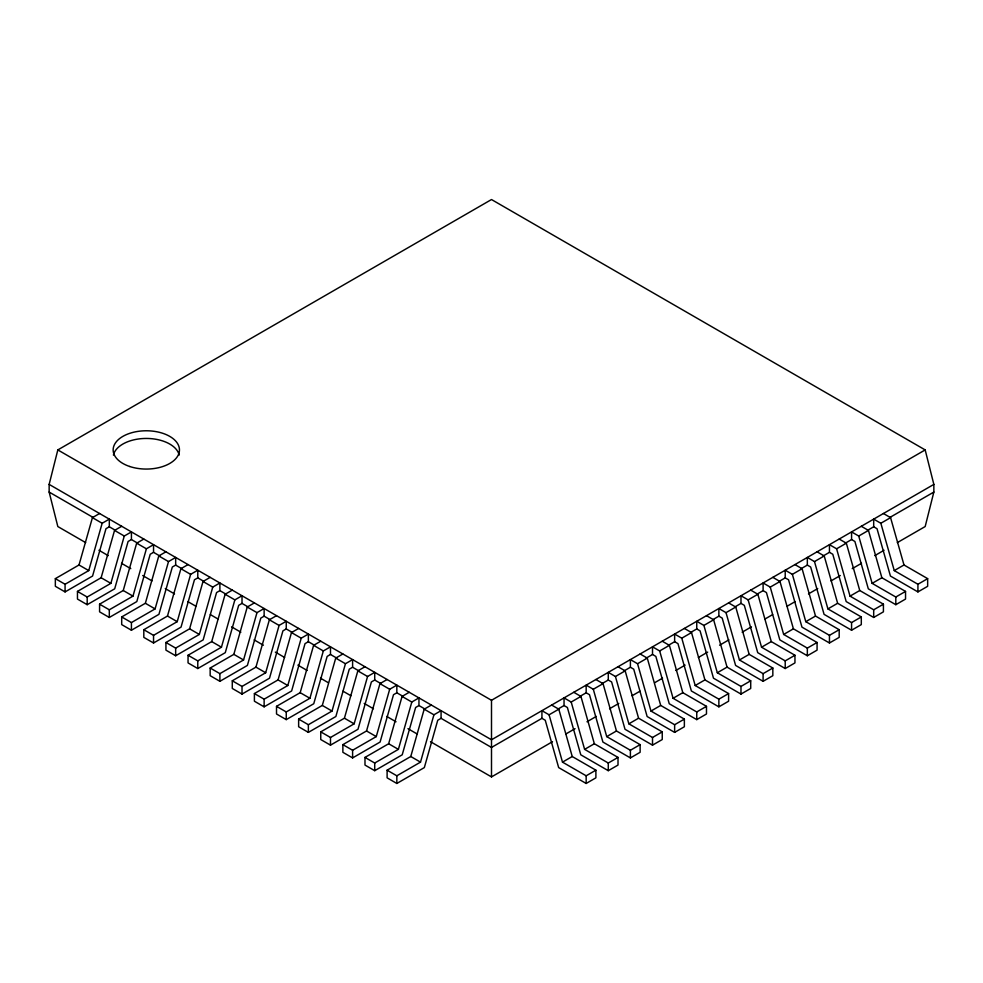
<?xml version="1.0" encoding="UTF-8"?>
<svg xmlns="http://www.w3.org/2000/svg" width="983" height="983" viewBox="0 0 983 983"><rect width="100%" height="100%" fill="white"/><g stroke="black" fill="none" stroke-linecap="round" stroke-linejoin="round"><path stroke-width="1.47" d="M85.681 542.616L57.825 526.544L49.15 492.065L49.15 484.398L57.825 449.919L491.5 199.537L925.175 449.919L933.85 484.398L933.85 492.065L925.175 526.544L897.319 542.616M115.502 530.365L109.31 526.79L105.98 528.707L92.574 576.038L65.075 591.913L55.343 586.298L55.343 578.643L79.009 564.979L92.427 517.648L99.578 513.507M55.343 578.643L65.075 584.258L88.74 570.595L102.158 523.263L109.31 519.135L109.31 526.79M137.62 543.132L131.427 539.556L128.097 541.486L114.692 588.817L87.192 604.692L77.46 599.065L77.46 591.41L101.126 577.746L114.544 530.415L121.695 526.286M77.46 591.41L87.192 597.025L110.858 583.361L124.276 536.03L131.427 531.901L131.427 539.556M159.738 555.911L153.545 552.335L150.215 554.252L136.809 601.584L109.31 617.459L99.578 611.844L99.578 604.176L123.244 590.513L136.662 543.181L143.813 539.053M99.578 604.176L109.31 609.792L132.975 596.128L146.393 548.797L153.545 544.668L153.545 552.335M181.855 568.678L175.662 565.102L172.332 567.019L158.927 614.35L131.427 630.226L121.695 624.61L121.695 616.943L145.361 603.279L158.779 555.948L165.93 551.819M121.695 616.943L131.427 622.558L155.093 608.895L168.511 561.576L175.662 557.435L175.662 565.102M203.972 581.444L197.78 577.869L194.45 579.786L181.044 627.117L153.545 642.993L143.813 637.377L143.813 629.71L167.479 616.046L180.897 568.715L188.048 564.586M143.813 629.71L153.545 635.337L177.21 621.674L190.628 574.342L197.78 570.214L197.78 577.869M226.09 594.211L219.897 590.636L216.567 592.565L203.162 639.896L175.662 655.759L165.93 650.144L165.93 642.489L189.596 628.825L203.014 581.494L210.165 577.365M165.93 642.489L175.662 648.104L199.328 634.44L212.746 587.109L219.897 582.98L219.897 590.636M248.208 606.99L242.015 603.415L238.685 605.331L225.279 652.663L197.78 668.538L188.048 662.911L188.048 655.256L211.714 641.592L225.132 594.26L232.283 590.132M188.048 655.256L197.78 660.871L221.445 647.207L234.863 599.876L242.015 595.747L242.015 603.415M270.325 619.757L264.132 616.181L260.802 618.098L247.397 665.43L219.897 681.305L210.165 675.69L210.165 668.022L233.831 654.359L247.249 607.027L254.4 602.898M210.165 668.022L219.897 673.638L243.563 659.974L256.981 612.642L264.132 608.514L264.132 616.181M292.442 632.524L286.25 628.948L282.92 630.865L269.514 678.196L242.015 694.072L232.283 688.456L232.283 680.789L255.949 667.125L269.367 619.794L276.518 615.665M232.283 680.789L242.015 686.417L265.68 672.753L279.098 625.421L286.25 621.281L286.25 628.948M314.56 645.29L308.367 641.715L305.037 643.632L291.632 690.963L264.132 706.838L254.4 701.223L254.4 693.568L278.066 679.904L291.484 632.573L298.635 628.432M254.4 693.568L264.132 699.183L287.798 685.52L301.216 638.188L308.367 634.06L308.367 641.715M336.678 658.057L330.485 654.481L327.155 656.411L313.749 703.742L286.25 719.617L276.518 713.99L276.518 706.335L300.184 692.671L313.602 645.34L320.753 641.211M276.518 706.335L286.25 711.95L309.915 698.286L323.333 650.955L330.485 646.826L330.485 654.481M358.795 670.836L352.602 667.26L349.272 669.177L335.867 716.509L308.367 732.384L298.635 726.756L298.635 719.101L322.301 705.438L335.719 658.106L342.87 653.978M298.635 719.101L308.367 724.717L332.033 711.053L345.451 663.722L352.602 659.593L352.602 667.26M380.913 683.603L374.72 680.027L371.39 681.944L357.984 729.275L330.485 745.151L320.753 739.535L320.753 731.868L344.419 718.204L357.837 670.873L364.988 666.744M320.753 731.868L330.485 737.483L354.15 723.82L367.568 676.488L374.72 672.36L374.72 680.027M403.03 696.369L396.837 692.794L393.507 694.711L380.102 742.042L352.602 757.918L342.87 752.302L342.87 744.635L366.536 730.971L379.954 683.64L387.105 679.511M342.87 744.635L352.602 750.262L376.268 736.599L389.686 689.267L396.837 685.139L396.837 692.794M425.147 709.136L418.955 705.561L415.625 707.49L402.219 754.809L374.72 770.684L364.988 765.069L364.988 757.414L388.654 743.75L402.072 696.419L409.223 692.29M364.988 757.414L374.72 763.029L398.385 749.365L411.803 702.034L418.955 697.905L418.955 705.561M551.66 705.057L558.811 709.185L572.229 756.517L595.895 770.18L595.895 777.836L586.163 783.463L558.663 767.588L545.258 720.256L541.928 718.34L491.5 747.449L441.072 718.34L437.742 720.256L424.337 767.588L396.837 783.463L387.105 777.836L387.105 770.18L410.771 756.517L424.189 709.185L431.34 705.057M387.105 770.18L396.837 775.796L420.503 762.132L433.921 714.801L441.072 710.672L441.072 718.34M57.825 449.919L491.5 700.289L925.175 449.919M933.85 484.398L491.5 739.781L49.15 484.398M557.852 709.136L564.045 705.561L567.375 707.49L580.781 754.809L608.28 770.684L618.012 765.069L618.012 757.414L594.346 743.75L580.928 696.419L573.777 692.29M579.97 696.369L586.163 692.794L589.493 694.711L602.898 742.042L630.398 757.918L640.13 752.302L640.13 744.635L616.464 730.971L603.046 683.64L595.895 679.511M602.087 683.603L608.28 680.027L611.61 681.944L625.016 729.275L652.515 745.151L662.247 739.535L662.247 731.868L638.581 718.204L625.163 670.873L618.012 666.744M624.205 670.836L630.398 667.26L633.728 669.177L647.133 716.509L674.633 732.384L684.365 726.756L684.365 719.101L660.699 705.438L647.281 658.106L640.13 653.978M646.322 658.057L652.515 654.481L655.845 656.411L669.251 703.742L696.75 719.617L706.482 713.99L706.482 706.335L682.816 692.671L669.398 645.34L662.247 641.211M668.44 645.29L674.633 641.715L677.963 643.632L691.368 690.963L718.868 706.838L728.6 701.223L728.6 693.568L704.934 679.904L691.516 632.573L684.365 628.432M690.558 632.524L696.75 628.948L700.08 630.865L713.486 678.196L740.985 694.072L750.717 688.456L750.717 680.789L727.051 667.125L713.633 619.794L706.482 615.665M712.675 619.757L718.868 616.181L722.198 618.098L735.603 665.43L763.103 681.305L772.835 675.69L772.835 668.022L749.169 654.359L735.751 607.027L728.6 602.898M734.793 606.99L740.985 603.415L744.315 605.331L757.721 652.663L785.22 668.538L794.952 662.911L794.952 655.256L771.286 641.592L757.868 594.26L750.717 590.132M756.91 594.211L763.103 590.636L766.433 592.565L779.838 639.896L807.338 655.759L817.07 650.144L817.07 642.489L793.404 628.825L779.986 581.494L772.835 577.365M779.028 581.444L785.22 577.869L788.55 579.786L801.956 627.117L829.455 642.993L839.187 637.377L839.187 629.71L815.521 616.046L802.103 568.715L794.952 564.586M801.145 568.678L807.338 565.102L810.668 567.019L824.073 614.35L851.573 630.226L861.305 624.61L861.305 616.943L837.639 603.279L824.221 555.948L817.07 551.819M823.263 555.911L829.455 552.335L832.785 554.252L846.191 601.584L873.69 617.459L883.422 611.844L883.422 604.176L859.756 590.513L846.338 543.181L839.187 539.053M845.38 543.132L851.573 539.556L854.903 541.486L868.308 588.817L895.808 604.692L905.54 599.065L905.54 591.41L881.874 577.746L868.456 530.415L861.305 526.286M867.498 530.365L873.69 526.79L877.02 528.707L890.426 576.038L917.925 591.913L927.657 586.298L927.657 578.643L903.991 564.979L890.573 517.648L883.422 513.507M890.057 517.341L933.85 492.065M541.928 718.34L541.928 710.672L549.079 714.801L558.811 709.185M564.045 705.561L564.045 697.905L571.197 702.034L580.928 696.419M586.163 692.794L586.163 685.139L593.314 689.267L603.046 683.64M608.28 680.027L608.28 672.36L615.432 676.488L625.163 670.873M630.398 667.26L630.398 659.593L637.549 663.722L647.281 658.106M652.515 654.481L652.515 646.826L659.667 650.955L669.398 645.34M674.633 641.715L674.633 634.06L681.784 638.188L691.516 632.573M696.75 628.948L696.75 621.281L703.902 625.421L713.633 619.794M718.868 616.181L718.868 608.514L726.019 612.642L735.751 607.027M740.985 603.415L740.985 595.747L748.137 599.876L757.868 594.26M763.103 590.636L763.103 582.98L770.254 587.109L779.986 581.494M785.22 577.869L785.22 570.214L792.372 574.342L802.103 568.715M807.338 565.102L807.338 557.435L814.489 561.576L824.221 555.948M829.455 552.335L829.455 544.668L836.607 548.797L846.338 543.181M851.573 539.556L851.573 531.901L858.724 536.03L868.456 530.415M873.69 526.79L873.69 519.135L880.842 523.263L890.573 517.648M430.493 741.698L491.5 776.914L552.507 741.698M565.766 734.031L575.055 728.673M586.986 721.78L596.276 716.423M609.534 708.768L618.811 703.41M632.081 695.755L640.031 691.16M654.629 682.73L662.579 678.147M675.837 670.48L685.126 665.122M698.385 657.467L707.674 652.11M719.605 645.217L728.895 639.859M742.153 632.204L751.442 626.847M764.7 619.179L772.65 614.596M787.248 606.167L795.198 601.571M808.468 593.916L817.745 588.559M831.004 580.904L840.293 575.546M852.224 568.653L861.513 563.296M874.772 555.628L884.061 550.271M549.079 714.801L562.497 762.132L572.229 756.517M571.197 702.034L584.615 749.365L594.346 743.75M593.314 689.267L606.732 736.599L616.464 730.971M615.432 676.488L628.85 723.82L638.581 718.204M637.549 663.722L650.967 711.053L660.699 705.438M659.667 650.955L673.085 698.286L682.816 692.671M681.784 638.188L695.202 685.52L704.934 679.904M703.902 625.421L717.32 672.753L727.051 667.125M726.019 612.642L739.437 659.974L749.169 654.359M748.137 599.876L761.555 647.207L771.286 641.592M770.254 587.109L783.672 634.44L793.404 628.825M792.372 574.342L805.79 621.674L815.521 616.046M814.489 561.576L827.907 608.895L837.639 603.279M836.607 548.797L850.025 596.128L859.756 590.513M858.724 536.03L872.142 583.361L881.874 577.746M880.842 523.263L894.26 570.595L903.991 564.979M562.497 762.132L586.163 775.796L595.895 770.18M584.615 749.365L608.28 763.029L618.012 757.414M606.732 736.599L630.398 750.262L640.13 744.635M628.85 723.82L652.515 737.483L662.247 731.868M650.967 711.053L674.633 724.717L684.365 719.101M673.085 698.286L696.75 711.95L706.482 706.335M695.202 685.52L718.868 699.183L728.6 693.568M717.32 672.753L740.985 686.417L750.717 680.789M739.437 659.974L763.103 673.638L772.835 668.022M761.555 647.207L785.22 660.871L794.952 655.256M783.672 634.44L807.338 648.104L817.07 642.489M805.79 621.674L829.455 635.337L839.187 629.71M827.907 608.895L851.573 622.558L861.305 616.943M850.025 596.128L873.69 609.792L883.422 604.176M872.142 583.361L895.808 597.025L905.54 591.41M894.26 570.595L917.925 584.258L927.657 578.643M49.15 492.065L92.943 517.341M92.427 517.648L102.158 523.263M114.544 530.415L124.276 536.03M136.662 543.181L146.393 548.797M158.779 555.948L168.511 561.576M180.897 568.715L190.628 574.342M203.014 581.494L212.746 587.109M225.132 594.26L234.863 599.876M247.249 607.027L256.981 612.642M269.367 619.794L279.098 625.421M291.484 632.573L301.216 638.188M313.602 645.34L323.333 650.955M335.719 658.106L345.451 663.722M357.837 670.873L367.568 676.488M379.954 683.64L389.686 689.267M402.072 696.419L411.803 702.034M424.189 709.185L433.921 714.801M98.939 550.271L108.228 555.628M121.487 563.296L130.776 568.653M142.707 575.546L151.996 580.904M165.255 588.559L174.532 593.916M187.802 601.571L195.752 606.167M210.35 614.596L218.3 619.179M231.558 626.847L240.847 632.204M254.106 639.859L263.395 645.217M275.326 652.11L284.615 657.467M297.874 665.122L307.163 670.48M320.421 678.147L328.371 682.73M342.969 691.16L350.919 695.755M364.189 703.41L373.466 708.768M386.724 716.423L396.014 721.78M407.945 728.673L417.234 734.031M79.009 564.979L88.74 570.595M101.126 577.746L110.858 583.361M123.244 590.513L132.975 596.128M145.361 603.279L155.093 608.895M167.479 616.046L177.21 621.674M189.596 628.825L199.328 634.44M211.714 641.592L221.445 647.207M233.831 654.359L243.563 659.974M255.949 667.125L265.68 672.753M278.066 679.904L287.798 685.52M300.184 692.671L309.915 698.286M322.301 705.438L332.033 711.053M344.419 718.204L354.15 723.82M366.536 730.971L376.268 736.599M388.654 743.75L398.385 749.365M410.771 756.517L420.503 762.132M917.925 584.258L917.925 591.913M895.808 597.025L895.808 604.692M873.69 609.792L873.69 617.459M851.573 622.558L851.573 630.226M829.455 635.337L829.455 642.993M807.338 648.104L807.338 655.759M785.22 660.871L785.22 668.538M763.103 673.638L763.103 681.305M740.985 686.417L740.985 694.072M718.868 699.183L718.868 706.838M696.75 711.95L696.75 719.617M674.633 724.717L674.633 732.384M652.515 737.483L652.515 745.151M630.398 750.262L630.398 757.918M608.28 763.029L608.28 770.684M586.163 775.796L586.163 783.463M491.5 700.289L491.5 776.914M396.837 775.796L396.837 783.463M374.72 763.029L374.72 770.684M352.602 750.262L352.602 757.918M330.485 737.483L330.485 745.151M308.367 724.717L308.367 732.384M286.25 711.95L286.25 719.617M264.132 699.183L264.132 706.838M242.015 686.417L242.015 694.072M219.897 673.638L219.897 681.305M197.78 660.871L197.78 668.538M175.662 648.104L175.662 655.759M153.545 635.337L153.545 642.993M131.427 622.558L131.427 630.226M109.31 609.792L109.31 617.459M87.192 597.025L87.192 604.692M65.075 584.258L65.075 591.913M113.426 455.08A33.152 19.144 0 0 1 146.295 438.443A33.152 19.144 0 0 1 179.176 455.08M129.719 466.495A33.152 19.144 0 0 0 179.459 449.919A33.152 19.144 0 0 0 129.719 433.343A33.152 19.144 0 0 0 129.719 466.495"/></g></svg>
